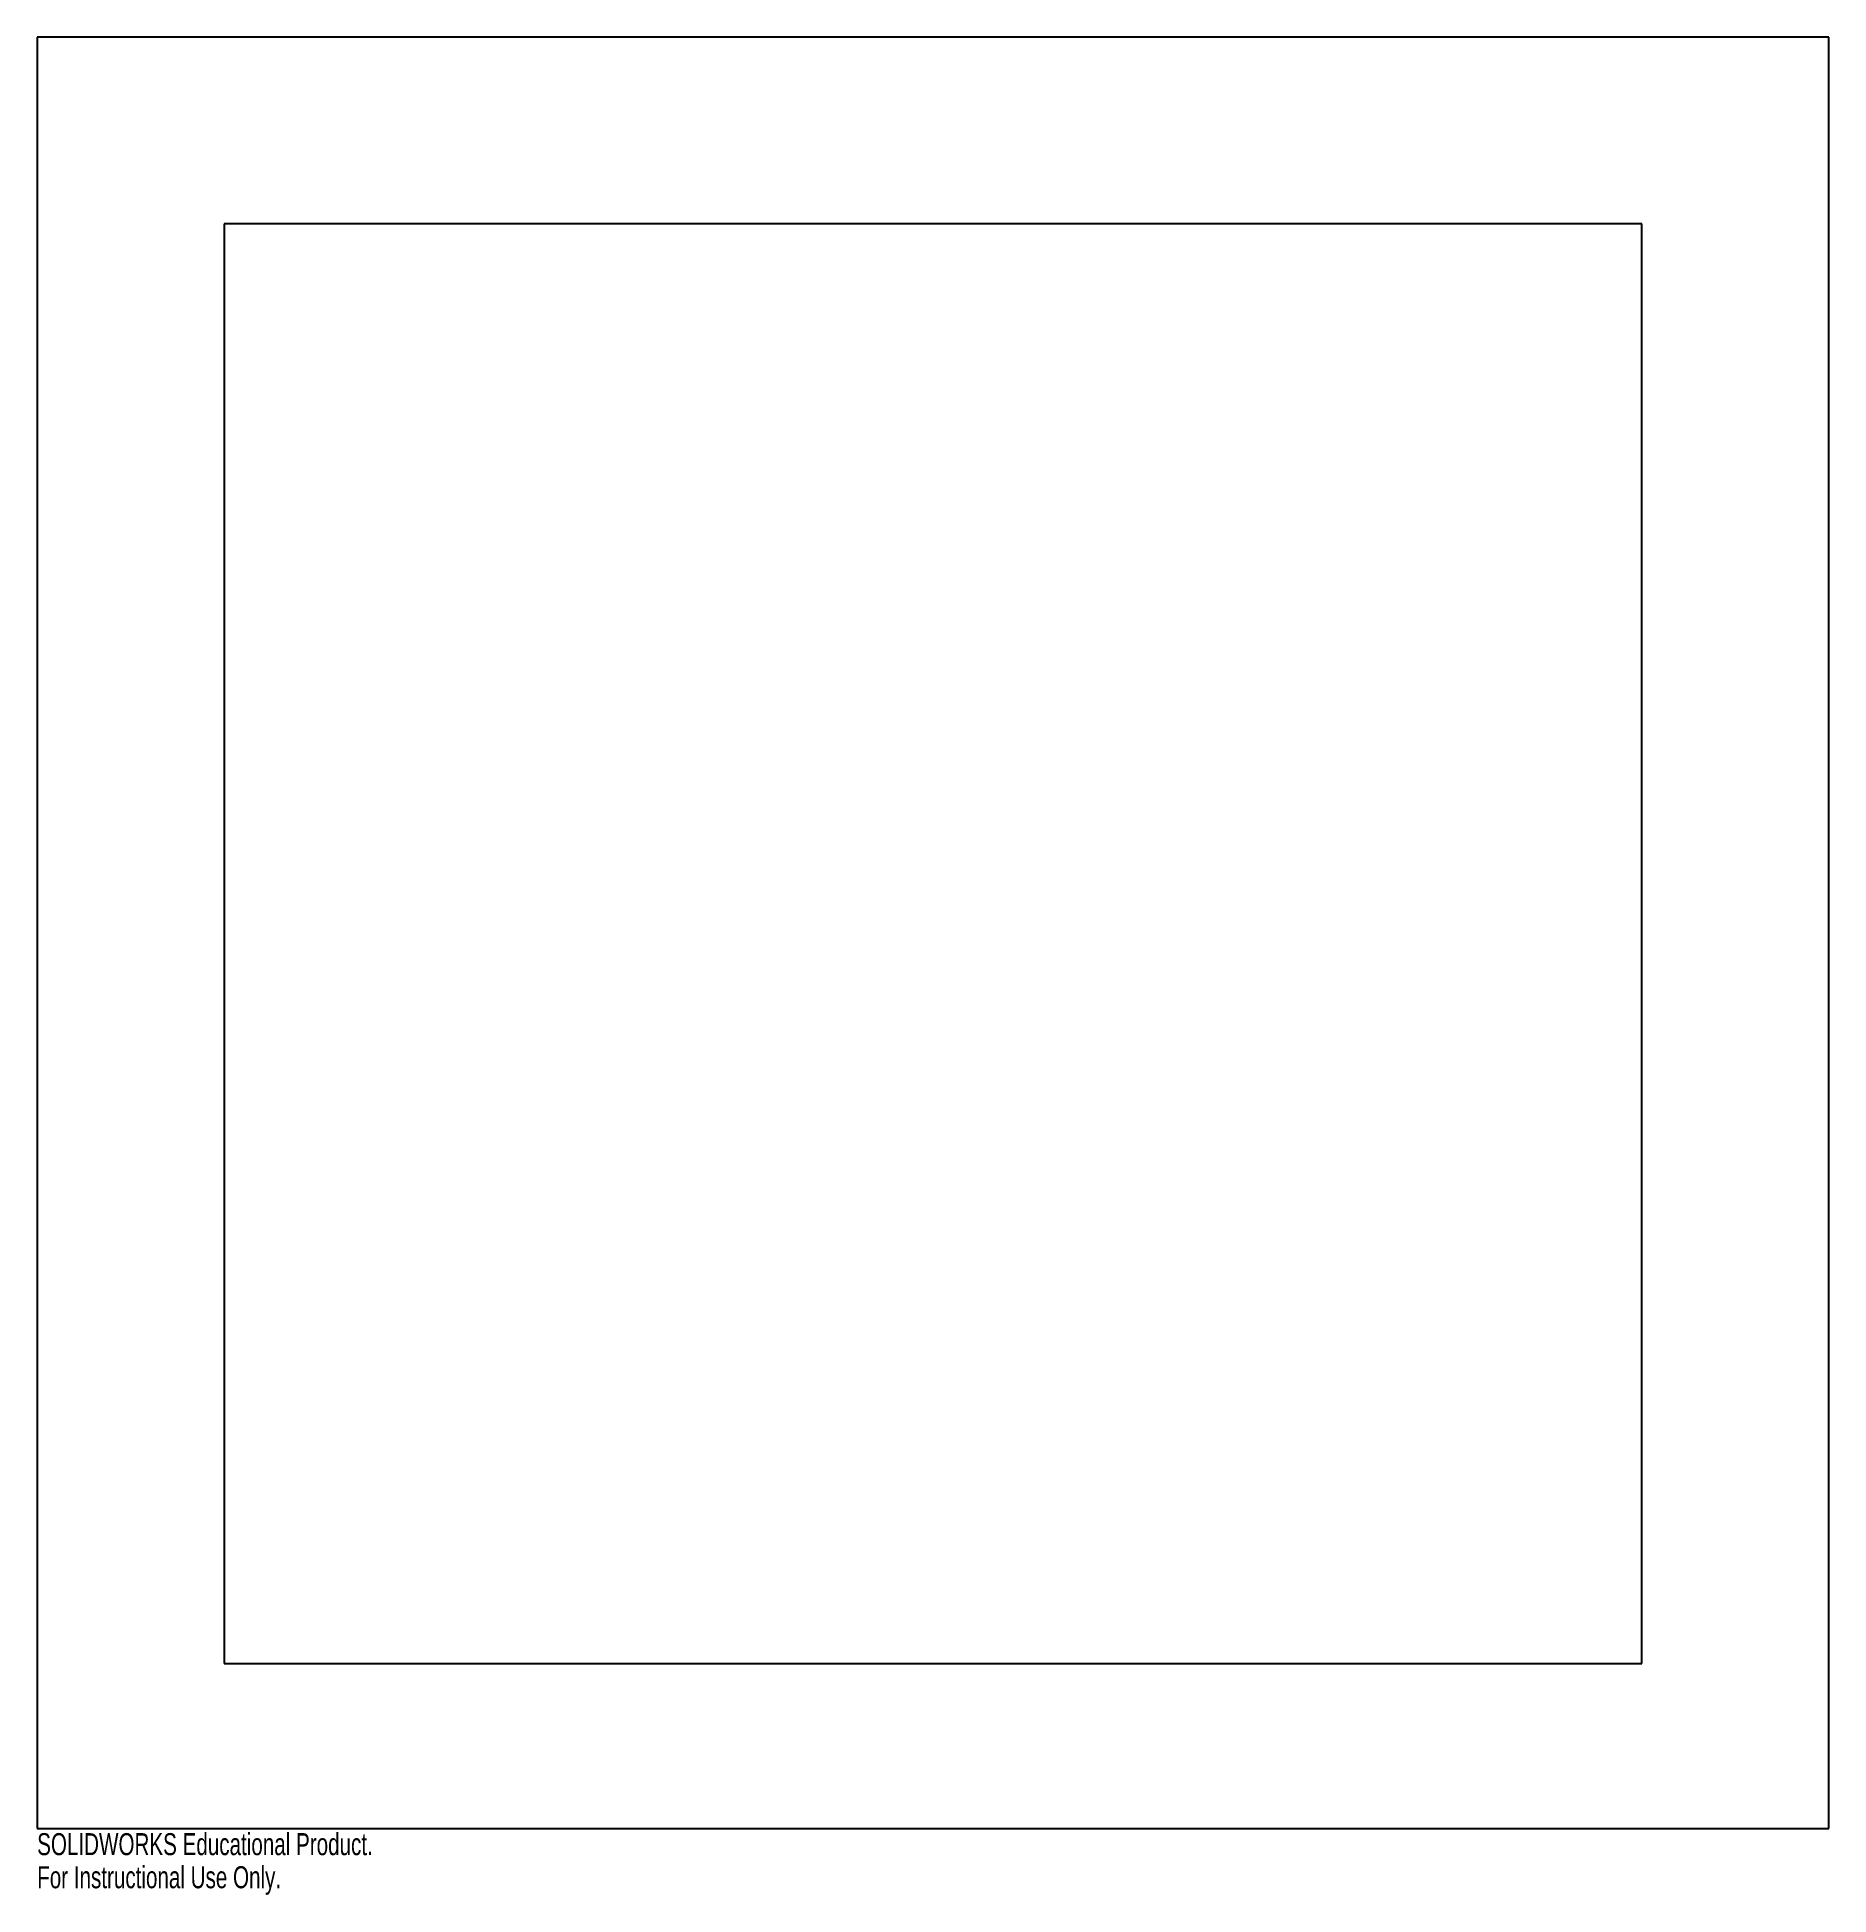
# Model space of a CAD drawing. Header units: inches. Extents: x -2.1 to 13.4, y -2.7 to 13.4.
import ezdxf

# ---------------------------------------------------------------- set-up
doc = ezdxf.new("R2010")
doc.units = ezdxf.units.IN
doc.header["$MEASUREMENT"] = 0
doc.styles.add('SLDTEXTSTYLE0', font='TXT', dxfattribs={"width": 0.7})

msp = doc.modelspace()

# ---------------------------------------------------------------- linework, layer by layer
at = {"color": 7, "linetype": 'Continuous', "lineweight": 25}
for p, q in [((13.368, 13.368), (-2.118, 13.368)), ((-2.118, 13.368), (-2.118, -2.118)), ((13.368, -2.118), (13.368, 13.368)), ((-0.503, 11.753), (-0.503, -0.691)), ((11.753, 11.753), (-0.503, 11.753)), ((11.753, -0.691), (11.753, 11.753)), ((-0.503, -0.691), (11.753, -0.691)), ((-2.118, -2.118), (13.368, -2.118))]:
    msp.add_line(p, q, dxfattribs=at)

# ---------------------------------------------------------------- texts
at = {"color": 7, "linetype": 'Continuous', "char_height": 0.1903, "attachment_point": 1, "style": 'SLDTEXTSTYLE0'}
for s, insert in [('SOLIDWORKS Educational Product.', (-2.118, -2.158)), ('For Instructional Use Only.', (-2.118, -2.444))]:
    msp.add_mtext(s, dxfattribs=dict(at, insert=insert))

doc.saveas('drawing.dxf')
